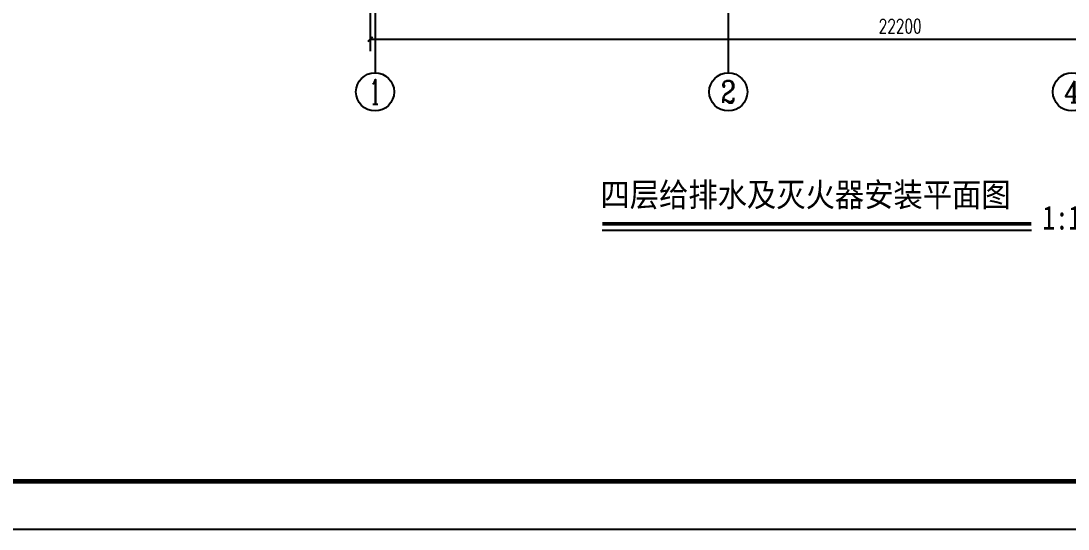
# Model space of a CAD drawing. Extents: x 6128144 to 12201635, y -1670122 to -706096.
# Drawn here: x 6506827 to 6528763, y -753340 to -742701 of the extents above; entities that cross this region are included whole.
import ezdxf
from ezdxf.enums import TextEntityAlignment as Align

# ---------------------------------------------------------------- set-up
doc = ezdxf.new("R2010")
doc.units = 0
doc.header["$LTSCALE"] = 1000
doc.header["$MEASUREMENT"] = 0
doc.layers.get('0').update_dxf_attribs({"linetype": 'CONTINUOUS'})
doc.layers.get('Defpoints').update_dxf_attribs({"linetype": 'CONTINUOUS'})
for name, color, linetype in [('AXIS', 3, 'CONTINUOUS'), ('AXIS_TEXT', 7, 'CONTINUOUS'), ('PUB_TITLE', 4, 'CONTINUOUS'), ('图名', 15, 'CONTINUOUS')]:
    doc.layers.add(name, color=color, linetype=linetype)
doc.styles.add('_TCH_AXIS', font='COMPLEX', dxfattribs={"bigfont": 'GBCBIG'})
doc.styles.add('_TCH_DIM_T3', font='SIMPLEX', dxfattribs={"width": 0.705882, "bigfont": 'GBCBIG'})
doc.styles.add('COMPLEX', font='COMPLEX')
doc.styles.add('宋体', font='', dxfattribs={"width": 0.7})
doc.styles.get('宋体').set_extended_font_data('SimSun')
doc.dimstyles.new('_TCH_ARCH&&100', dxfattribs={"dimtxt": 297.5, "dimasz": 100, "dimexe": 250, "dimexo": 300, "dimgap": 126.25, "dimtad": 1, "dimdec": 0, "dimzin": 0, "dimdsep": 46, "dimtxsty": '_TCH_DIM_T3', "dimblk": 'ARCHTICK', "dimcen": 0.09, "dimclrt": 7, "dimazin": 2, "dimtfac": 1, "dimtdec": 0, "dimtix": 1, "dimtmove": 2, "dimatfit": 3, "dimfxl": 0, "dimtolj": 1, "dimtzin": 0, "dimarcsym": 0})

# ---------------------------------------------------------------- blocks, each defined once
blk = doc.blocks.new('_AXISO')
blk.add_circle((0, 0), 0.5)
at = {"layer": 'AXIS_TEXT', "style": 'COMPLEX', "width": 1.041667}
blk.add_attdef('A', text='', height=0.56, dxfattribs=at).set_placement((-0.25, -0.28), (0.25, -0.28), align=Align.FIT)
blk = doc.blocks.new('_ArchTick')
at = {"color": 0, "linetype": 'ByBlock', "const_width": 0.4}
blk.add_lwpolyline([(-0.5, -0.5), (0.5, 0.5)], dxfattribs=at)
blk = doc.blocks.new('*D2617')
at = {"layer": 'AXIS', "color": 0, "lineweight": -2}
for p, q in [((6514145, -740085), (6514145, -743335)), ((6536345, -740085), (6536345, -743335)), ((6514145, -743085), (6536345, -743085))]:
    blk.add_line(p, q, dxfattribs=at)
at = {"layer": 'Defpoints', "color": 0}
for p in [(6514145, -739785), (6536345, -739785), (6536345, -743085)]:
    blk.add_point(p, dxfattribs=at)
at = {"layer": 'AXIS', "color": 0, "lineweight": -2, "xscale": 100, "yscale": 100, "zscale": 100, "rotation": 180}
blk.add_blockref('_ArchTick', (6514145, -743085), dxfattribs=at)
at = {"layer": 'AXIS', "color": 0, "lineweight": -2, "xscale": 100, "yscale": 100, "zscale": 100}
blk.add_blockref('_ArchTick', (6536345, -743085), dxfattribs=at)
at = {"layer": 'AXIS', "color": 7, "insert": (6525245, -742810), "char_height": 297.5, "attachment_point": 5, "style": '_TCH_DIM_T3'}
blk.add_mtext('\\A1;22200', dxfattribs=at)

msp = doc.modelspace()

# ---------------------------------------------------------------- linework, layer by layer
at = {"layer": 'AXIS', "color": 0}
for p, q in [((6514245.2, -739785.3), (6514245.2, -743785.3)), ((6521645.2, -739785.3), (6521645.2, -743785.3))]:
    msp.add_line(p, q, dxfattribs=at)
at = {"layer": 'PUB_TITLE', "color": 4}
msp.add_lwpolyline([(6495680.3, -753339.6), (6555080.3, -753339.6), (6555080.3, -711339.6), (6495680.3, -711339.6)], close=True, dxfattribs=at)
at = {"layer": 'PUB_TITLE', "color": 4, "const_width": 100}
msp.add_lwpolyline([(6498180.3, -752339.6), (6554080.3, -752339.6), (6554080.3, -712339.6), (6498180.3, -712339.6)], close=True, dxfattribs=at)
at = {"layer": '图名', "color": 7}
msp.add_line((6519004.2, -747082.2), (6527996.9, -747082.2), dxfattribs=at)
at = {"layer": '图名', "color": 7, "const_width": 70}
msp.add_lwpolyline([(6519004.2, -746949), (6527996.9, -746949)], dxfattribs=at)

# ---------------------------------------------------------------- block references
at = {"layer": 'AXIS', "color": 0}
ref = msp.add_blockref('_AXISO', (6514245.2, -744185.3), dxfattribs=dict(at, xscale=800, yscale=800, zscale=800))
ref.add_attrib('A', '1', dxfattribs={"layer": 'AXIS_TEXT', "color": 0, "height": 514.7, "style": '_TCH_AXIS'}).set_placement((6514134.9, -744442.7), (6514355.5, -744442.7), align=Align.FIT)
ref = msp.add_blockref('_AXISO', (6521645.2, -744185.3), dxfattribs=dict(at, xscale=800, yscale=800, zscale=800))
ref.add_attrib('A', '2', dxfattribs={"layer": 'AXIS_TEXT', "color": 0, "height": 465.9, "style": '_TCH_AXIS'}).set_placement((6521489.9, -744418.3), (6521800.6, -744418.3), align=Align.FIT)
ref = msp.add_blockref('_AXISO', (6528845.2, -744185.3), dxfattribs=dict(at, xscale=800, yscale=800, zscale=800))
ref.add_attrib('A', '4', dxfattribs={"layer": 'AXIS_TEXT', "color": 0, "height": 445.4, "style": '_TCH_AXIS'}).set_placement((6528675.6, -744408.1), (6529014.9, -744408.1), align=Align.FIT)

# ---------------------------------------------------------------- texts
at = {"layer": '图名', "color": 7, "style": '宋体'}
for s, width, p in [('四层给排水及灭火器安装平面图', 0.9, (6518967.1, -746588.2)), ('1:100', 0.8, (6528225.8, -747069.1))]:
    msp.add_text(s, height=500, dxfattribs=dict(at, width=width)).set_placement(p)

# ---------------------------------------------------------------- dimensions: what is measured, and where the dimension line sits
at = {"layer": 'AXIS', "color": 0}
dim = msp.add_aligned_dim(p1=(6514145.2, -739785.3), p2=(6536345.2, -739785.3), distance=-3300, dimstyle='_TCH_ARCH&&100', dxfattribs=at)
dim.commit()
dim.dimension.update_dxf_attribs({"geometry": '*D2617', "text_midpoint": (6525245.2, -742810.3)})

doc.saveas('drawing.dxf')
